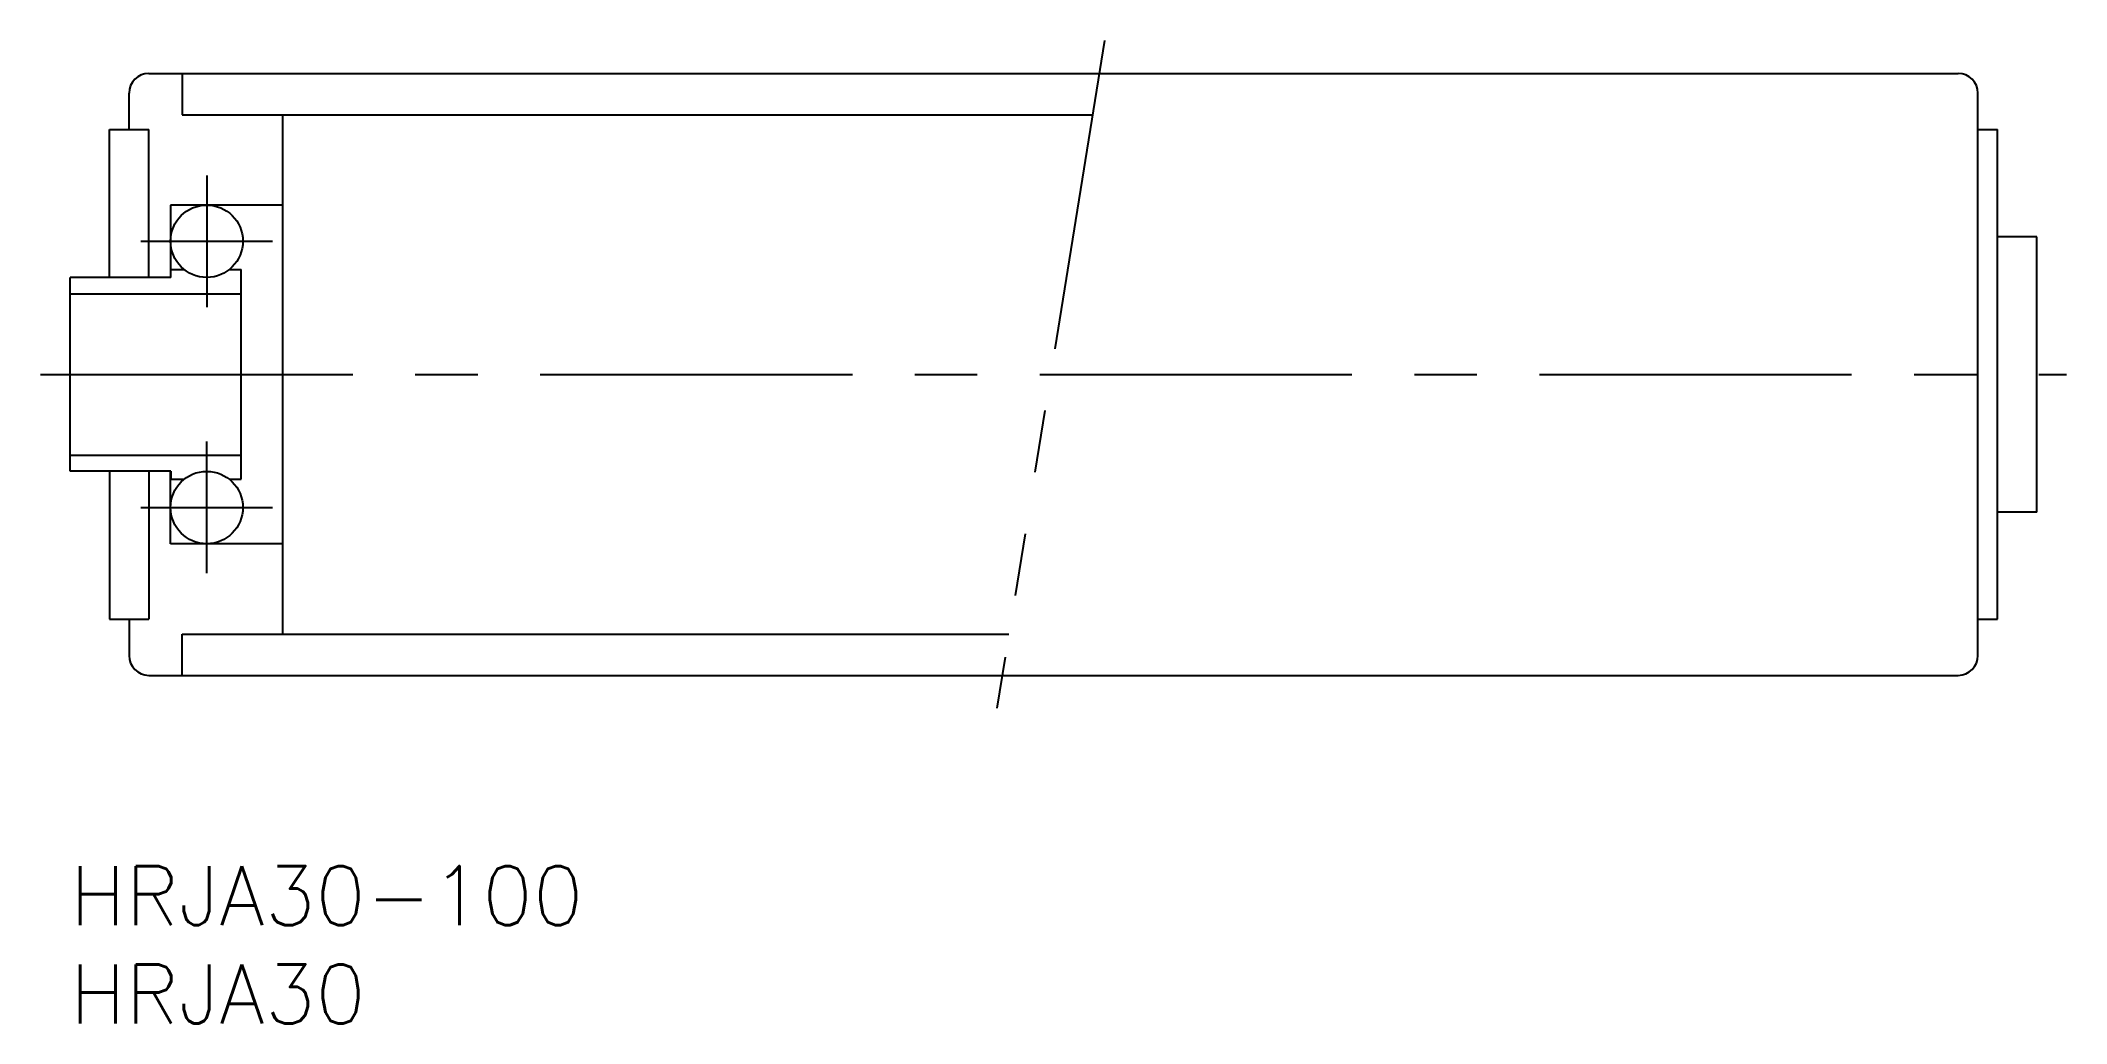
# Model space of a CAD drawing. Extents: x -2 to 102, y -8 to 42.
import ezdxf

# ---------------------------------------------------------------- set-up
doc = ezdxf.new("R2010")
doc.units = 0
doc.header["$LTSCALE"] = 0.5
doc.linetypes.add('CENTER', pattern=[50.8, 31.75, -6.35, 6.35, -6.35])
doc.linetypes.add('PHANTOM', pattern=[63.5, 31.75, -6.35, 6.35, -6.35, 6.35, -6.35])
for name, color, linetype in [('MSM_CENTER', 1, 'CENTER'), ('MSM_CONTINUOUS', 7, 'CONTINUOUS'), ('MSM_IMAGINARY', 6, 'PHANTOM'), ('MSM_PART_NUMBER', 7, 'CONTINUOUS')]:
    doc.layers.add(name, color=color, linetype=linetype)
doc.styles.get("Standard").update_dxf_attribs({"font": 'txt.shx', "height": 3, "bigfont": 'bigfont.shx'})

msp = doc.modelspace()

# ---------------------------------------------------------------- linework, layer by layer
at = {"layer": 'MSM_CENTER'}
for p, q in [((6.95, 35.11), (6.95, 28.42)), ((3.6, 31.77), (10.29, 31.77)), ((-1.5, 25), (101.5, 25)), ((6.95, 14.89), (6.95, 21.58)), ((3.6, 18.23), (10.29, 18.23))]:
    msp.add_line(p, q, dxfattribs=at)
at = {"layer": 'MSM_CONTINUOUS'}
for p, q in [((4, 40.3), (96, 40.3)), ((5.7, 40.3), (5.7, 38.2)), ((3, 37.45), (3, 39.3)), ((97, 10.7), (97, 39.3)), ((5.7, 38.2), (51.99, 38.2)), ((10.8, 38.2), (10.8, 11.8)), ((2, 37.45), (4, 37.45)), ((2, 29.92), (2, 37.45)), ((4, 29.92), (4, 37.45)), ((97, 37.45), (98, 37.45)), ((98, 12.55), (98, 37.45)), ((5.1, 33.61), (5.1, 29.92)), ((10.8, 33.61), (5.1, 33.61)), ((100, 32), (98, 32)), ((100, 18), (100, 32)), ((0, 20.08), (0, 29.92)), ((5.13, 29.92), (0, 29.92)), ((5.13, 29.92), (5.13, 30.33)), ((5.13, 30.33), (5.79, 30.33)), ((8.1, 30.33), (8.7, 30.33)), ((8.7, 19.67), (8.7, 30.33)), ((0, 29.1), (8.7, 29.1)), ((0, 20.9), (8.7, 20.9)), ((5.13, 20.08), (0, 20.08)), ((2, 20.08), (2, 12.55)), ((4, 20.08), (4, 12.55)), ((5.1, 16.39), (5.1, 20.08)), ((5.13, 20.08), (5.13, 19.67)), ((5.13, 19.67), (5.79, 19.67)), ((8.1, 19.67), (8.7, 19.67)), ((100, 18), (98, 18)), ((10.8, 16.39), (5.1, 16.39)), ((2, 12.55), (4, 12.55)), ((3, 12.55), (3, 10.7)), ((97, 12.55), (98, 12.55)), ((5.7, 11.8), (47.73, 11.8)), ((5.7, 9.7), (5.7, 11.8)), ((4, 9.7), (96, 9.7))]:
    msp.add_line(p, q, dxfattribs=at)
for centre in [(6.95, 31.77), (6.95, 18.23)]:
    msp.add_circle(centre, 1.84, dxfattribs=at)
for centre, start, end in [((4, 39.3), 90, 180), ((96, 39.3), 0, 90), ((4, 10.7), 180, 270), ((96, 10.7), 270, 0)]:
    msp.add_arc(centre, 1, start, end, dxfattribs=at)
at = {"layer": 'MSM_IMAGINARY'}
msp.add_line((52.6, 41.97), (47.12, 8.03), dxfattribs=at)

# ---------------------------------------------------------------- texts
at = {"layer": 'MSM_PART_NUMBER', "linetype": 'CONTINUOUS'}
for s, p in [('HRJA30-100', (0, -3)), ('HRJA30', (0, -8))]:
    msp.add_text(s, height=3, dxfattribs=at).set_placement(p)

doc.saveas('drawing.dxf')
